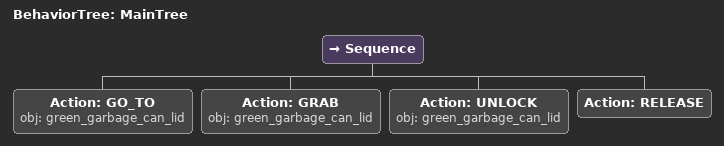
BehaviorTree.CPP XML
<root main_tree_to_execute="MainTree">
  <BehaviorTree ID="MainTree">
    <Sequence>
      <!-- Go to green_garbage_can_lid -->
      <Action ID="GO_TO" obj="green_garbage_can_lid" />
      <!-- Grab green_garbage_can_lid -->
      <Action ID="GRAB" obj="green_garbage_can_lid" />
      <!-- Unlock green_garbage_can_lid -->
      <Action ID="UNLOCK" obj="green_garbage_can_lid" />
      <!-- Release -->
      <Action ID="RELEASE" />
    </Sequence>
  </BehaviorTree>
</root>
